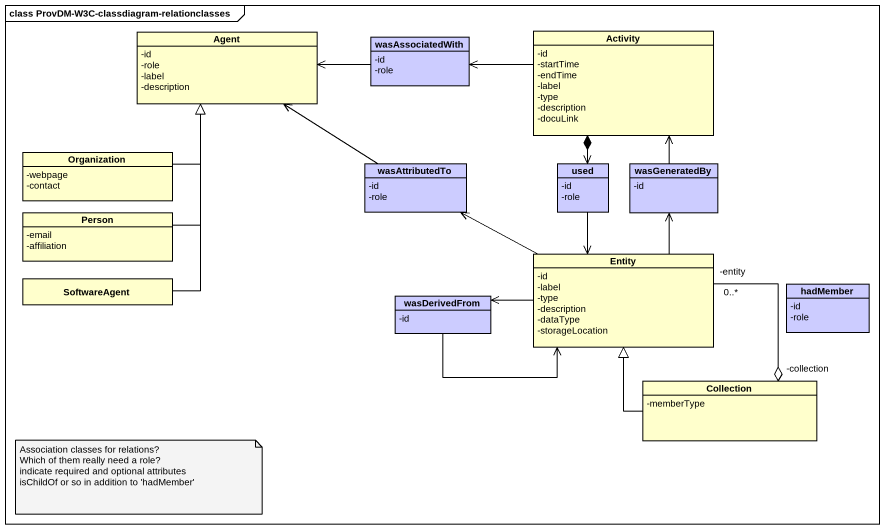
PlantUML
@startuml
mainframe class ProvDM-W3C-classdiagram-relationclasses
hide circle
hide empty members
skinparam classAttributeIconSize 0
class "Agent" as Agent_ {
  -id
  -role
  -label
  -description
}
class wasAssociatedWith #CCCCFF {
  -id
  -role
}
class Activity {
  -id
  -startTime
  -endTime
  -label
  -type
  -description
  -docuLink
}
class Organization #FFFFCC {
  -webpage
  -contact
}
class wasAttributedTo #CCCCFF {
  -id
  -role
}
class used #CCCCFF {
  -id
  -role
}
class wasGeneratedBy #CCCCFF {
  -id
}
class "Person" as Person_ #FFFFCC {
  -email
  -affiliation
}
class SoftwareAgent #FFFFCC
class "Entity" as Entity_ {
  -id
  -label
  -type
  -description
  -dataType
  -storageLocation
}
class wasDerivedFrom #CCCCFF {
  -id
}
class hadMember #CCCCFF {
  -id
  -role
}
class Collection #FFFFCC {
  -memberType
}
wasAssociatedWith -left-> Agent_
Activity -left-> wasAssociatedWith
Activity *--> used
Organization -up-|> Agent_
wasAttributedTo -up-> Agent_
used --> Entity_
wasGeneratedBy -up-> Activity
Person_ -up-|> Agent_
SoftwareAgent -up-|> Agent_
Entity_ -left-> wasAttributedTo
Entity_ -up-> wasGeneratedBy
Entity_ -left-> wasDerivedFrom
wasDerivedFrom -right-> Entity_
Collection -up-|> Entity_
Collection "-collection" o-up- "0..*\n-entity" Entity_
note as N1
  Association classes for relations?
  Which of them really need a role?
  indicate required and optional attributes
  isChildOf or so in addition to 'hadMember'
end note
@enduml
